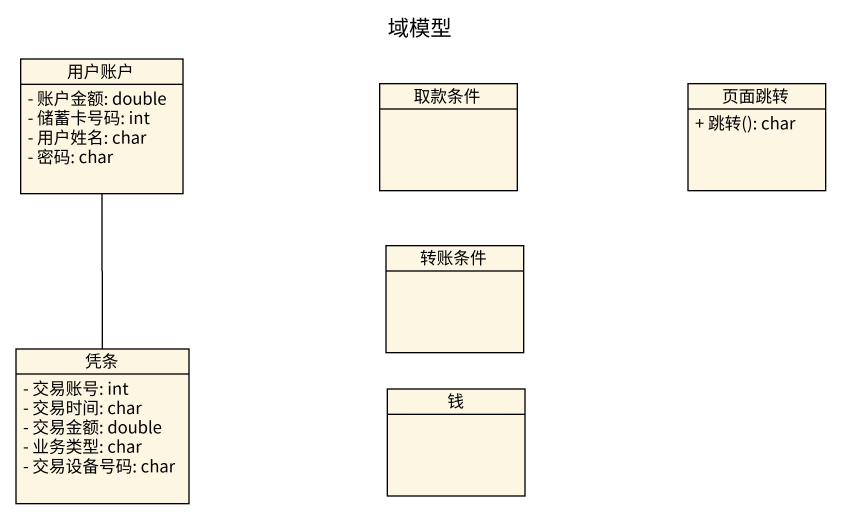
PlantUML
@startuml
title 域模型
hide circle
hide empty members
skinparam classAttributeIconSize 0
class 用户账户 {
  - 账户金额: double
  - 储蓄卡号码: int
  - 用户姓名: char
  - 密码: char
}
class 取款条件
class 页面跳转 {
  + 跳转(): char
}
class 转账条件
class 凭条 {
  - 交易账号: int
  - 交易时间: char
  - 交易金额: double
  - 业务类型: char
  - 交易设备号码: char
}
class 钱
用户账户 -- 凭条
@enduml
